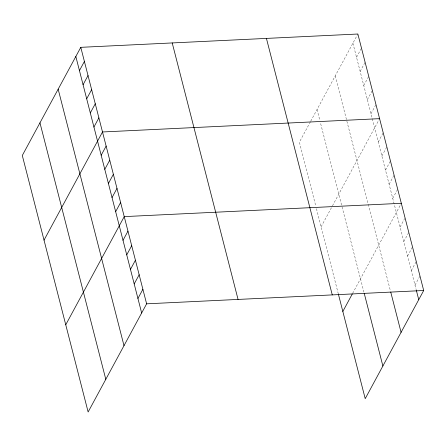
<?xml version="1.0" encoding="UTF-8"?>
<svg xmlns="http://www.w3.org/2000/svg" width="446" height="446" viewBox="0 0 446 446"><rect width="100%" height="100%" fill="white"/><g stroke="black" fill="none" stroke-linecap="round" stroke-linejoin="round"><path stroke-width="0.33" stroke-dasharray="2.23 1.67" d="M310.422 121.758L299.383 142.179L315.762 205.996M310.734 121.178L357.865 34.013M356.527 57.294L361.483 48.123M360.145 71.405L365.107 62.228M363.769 85.509L368.725 76.338M367.387 99.614L372.349 90.443M371.011 113.724L375.967 104.554M321.109 226.819L332.147 206.403M332.46 205.818L379.591 118.658M378.253 141.94L383.209 132.763M381.871 156.044L386.833 146.873M385.495 170.149L390.451 160.978M389.113 184.259L394.074 175.088M392.736 198.364L397.693 189.193M352.613 293.379L401.316 203.304M400.09 227.008L404.717 218.445M403.82 241.542L408.776 232.372M407.549 256.076L412.505 246.906M411.279 270.611L416.241 261.44M415.009 285.145L419.97 275.974M352.903 43.19L416.196 289.772M335.241 75.853L390.395 290.725M317.045 109.51L319.804 120.258M320.663 123.62L341.876 206.247M342.049 206.916L364.226 293.329M316.454 208.683L338.352 293.998"/><path stroke-width="0.67" d="M80.782 47.332L22.3 155.492L88.135 411.987L146.617 303.821L80.782 47.332L357.865 34.013L423.7 290.508L365.218 398.668L338.52 294.667M79.444 70.607L84.406 61.437M83.067 84.718L88.024 75.541M86.686 98.822L91.647 89.652M90.309 112.933L95.266 103.756M93.928 127.038L98.889 117.867M44.026 240.132L102.508 131.971L379.591 118.658M101.17 155.253L106.131 146.082M104.793 169.357L109.749 160.186M108.411 183.468L113.373 174.291M112.035 197.572L116.991 188.402M115.653 211.683L120.615 202.506M65.752 324.777L124.233 216.617L401.316 203.304M123.007 240.322L127.963 231.151M126.736 254.856L131.698 245.685M130.466 269.39L135.428 260.219M134.196 283.924L139.158 274.753M137.931 298.458L142.887 289.287M342.835 311.464L352.295 293.964M146.617 303.821L423.7 290.508M416.369 290.43L418.738 299.679M390.735 292.046L401.077 332.348M364.226 293.329L382.88 366.004M266.429 38.412L332.264 294.901M172.217 42.939L238.058 299.428M75.826 56.503L141.661 312.997M58.158 89.167L123.999 345.661M39.962 122.823L105.797 379.317"/></g></svg>
